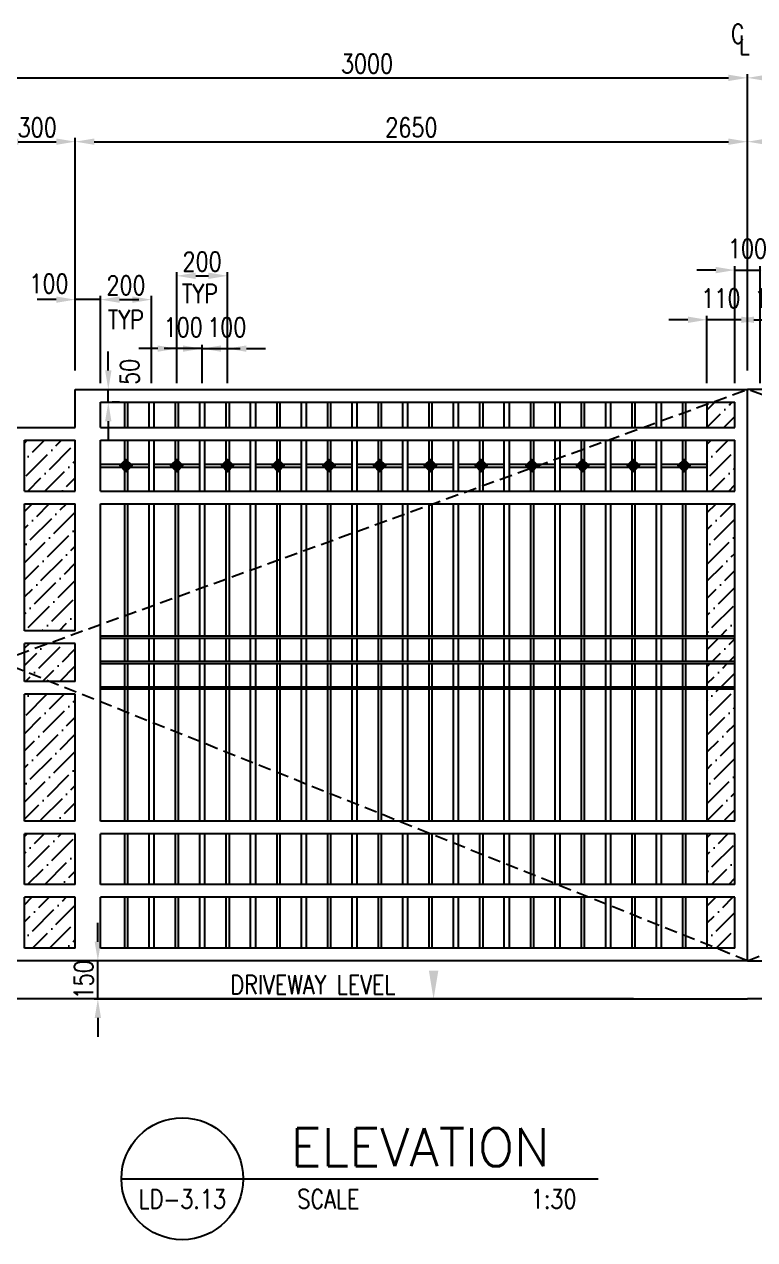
# Model space of a CAD drawing. Extents: x 17901 to 57070, y -1049 to 3900.
# Drawn here: x 49184 to 52064, y -887 to 3900 of the extents above; entities that cross this region are included whole.
import ezdxf
from ezdxf.enums import TextEntityAlignment as Align

# ---------------------------------------------------------------- set-up
doc = ezdxf.new("R2010")
doc.units = 0
doc.header["$PDMODE"] = 3
doc.header["$PDSIZE"] = -1
doc.linetypes.add('HIDDEN', pattern=[0.375, 0.25, -0.125])
doc.layers.get('0').update_dxf_attribs({"linetype": 'CONTINUOUS'})
doc.layers.get('DEFPOINTS').update_dxf_attribs({"linetype": 'CONTINUOUS'})
for name, color, linetype in [('0-DIM', 8, 'CONTINUOUS'), ('0-TEXT', 7, 'CONTINUOUS'), ('YEL', 2, 'CONTINUOUS')]:
    doc.layers.add(name, color=color, linetype=linetype)
doc.styles.add('30', font='romans.shx', dxfattribs={"width": 0.8, "height": 75})
doc.styles.add('ROMAND', font='romans.shx')
doc.styles.add('ROMANS', font='romans.shx', dxfattribs={"width": 0.8})
doc.styles.get("Standard").update_dxf_attribs({"font": 'romans.shx', "width": 0.8})
doc.dimstyles.new('CALL', dxfattribs={"dimscale": 30, "dimtxt": 2.5, "dimasz": 2.5, "dimexe": 0.5, "dimexo": 2.5, "dimtad": 0, "dimdec": 0, "dimtxsty": 'STANDARD', "dimcen": 2.5, "dimclrd": 256, "dimclre": 256, "dimclrt": 7, "dimazin": 3, "dimtfac": 1, "dimtdec": 0, "dimtmove": 0, "dimatfit": 3, "dimtolj": 1, "dimtzin": 0})

# ---------------------------------------------------------------- blocks, each defined once
blk = doc.blocks.new('TITLECIRCLE')
blk.add_line((-8, 0), (8, 0))
blk.add_circle((0, 0), 8)
at = {"style": 'ROMAND'}
blk.add_attdef('TITLE', text='', height=5, dxfattribs=at).set_placement((14.23, 4.14), align=Align.MIDDLE_LEFT)
at = {"style": 'ROMANS', "width": 0.8}
for tag, p in [('SCALE', (19.2, -2.65)), ('0:00', (82.05, -2.65))]:
    blk.add_attdef(tag, text='', height=2.5, dxfattribs=at).set_placement(p, align=Align.MIDDLE_CENTER)
blk = doc.blocks.new('*D108')
at = {"linetype": 'BYBLOCK'}
for p, q in [((38236, 286.3), (38236, 361.3)), ((38248.8, 211.3), (38221, 211.3)), ((38236, 61.3), (38236, 211.3)), ((38236, 61.3), (38236, 211.3)), ((38278.3, 61.3), (38221, 61.3)), ((38236, -13.7), (38236, -88.7))]:
    blk.add_line(p, q, dxfattribs=at)
for points in [[(38223.5, 286.3), (38248.5, 286.3), (38236, 211.3)], [(38223.5, -13.7), (38248.5, -13.7), (38236, 61.3)]]:
    blk.add_solid(points, dxfattribs=at)
at = {"layer": 'DEFPOINTS', "color": 0, "linetype": 'BYBLOCK'}
for p in [(38236, 211.3), (38323.8, 211.3), (38353.3, 61.3)]:
    blk.add_point(p, dxfattribs=at)
at = {"color": 7, "linetype": 'BYBLOCK', "insert": (38180, 136.3), "char_height": 75, "attachment_point": 5, "rotation": 90}
blk.add_mtext('\\A1;150', dxfattribs=at)
blk = doc.blocks.new('*D106')
at = {"linetype": 'BYBLOCK'}
for p, q in [((38546.9, 2561.3), (38546.9, 2924.1)), ((38746.9, 2561.3), (38746.9, 2924.1)), ((38621.9, 2909.1), (38671.9, 2909.1))]:
    blk.add_line(p, q, dxfattribs=at)
for points in [[(38621.9, 2921.6), (38621.9, 2896.6), (38546.9, 2909.1)], [(38671.9, 2921.6), (38671.9, 2896.6), (38746.9, 2909.1)]]:
    blk.add_solid(points, dxfattribs=at)
at = {"layer": 'DEFPOINTS', "color": 0, "linetype": 'BYBLOCK'}
for p in [(38746.9, 2909.1), (38546.9, 2486.3), (38746.9, 2486.3)]:
    blk.add_point(p, dxfattribs=at)
at = {"color": 7, "linetype": 'BYBLOCK', "insert": (38646.9, 2965.3), "char_height": 75, "attachment_point": 5}
blk.add_mtext('\\A1;200', dxfattribs=at)
blk = doc.blocks.new('*D102')
at = {"linetype": 'BYBLOCK'}
for p, q in [((49385.2, 2536.3), (49385.2, 3452.5)), ((52035.2, 2536.3), (52035.2, 3452.5)), ((49460.2, 3437.5), (51960.2, 3437.5))]:
    blk.add_line(p, q, dxfattribs=at)
for points in [[(49460.2, 3450), (49460.2, 3425), (49385.2, 3437.5)], [(51960.2, 3450), (51960.2, 3425), (52035.2, 3437.5)]]:
    blk.add_solid(points, dxfattribs=at)
at = {"layer": 'DEFPOINTS', "color": 0, "linetype": 'BYBLOCK'}
for p in [(52035.2, 3437.5), (49385.2, 2461.3), (52035.2, 2461.3)]:
    blk.add_point(p, dxfattribs=at)
at = {"color": 7, "linetype": 'BYBLOCK', "insert": (50710.2, 3493.7), "char_height": 75, "attachment_point": 5}
blk.add_mtext('\\A1;2650', dxfattribs=at)
blk = doc.blocks.new('*D101')
at = {"linetype": 'BYBLOCK'}
for p, q in [((37846.9, 2386.3), (37846.9, 3452.5)), ((38146.9, 2536.3), (38146.9, 3452.5)), ((37921.9, 3437.5), (38071.9, 3437.5))]:
    blk.add_line(p, q, dxfattribs=at)
for points in [[(37921.9, 3450), (37921.9, 3425), (37846.9, 3437.5)], [(38071.9, 3450), (38071.9, 3425), (38146.9, 3437.5)]]:
    blk.add_solid(points, dxfattribs=at)
at = {"layer": 'DEFPOINTS', "color": 0, "linetype": 'BYBLOCK'}
for p in [(38146.9, 3437.5), (38146.9, 2461.3), (37846.9, 2311.3)]:
    blk.add_point(p, dxfattribs=at)
at = {"color": 7, "linetype": 'BYBLOCK', "insert": (37996.9, 3493.7), "char_height": 75, "attachment_point": 5}
blk.add_mtext('\\A1;300', dxfattribs=at)
blk = doc.blocks.new('*D99')
at = {"linetype": 'BYBLOCK'}
for p, q in [((37796.9, 2686.3), (37796.9, 3452.5)), ((37846.9, 2386.3), (37846.9, 3452.5)), ((37721.9, 3437.5), (37646.9, 3437.5)), ((37796.9, 3437.5), (37846.9, 3437.5)), ((37796.9, 3437.5), (37846.9, 3437.5)), ((37921.9, 3437.5), (37996.9, 3437.5))]:
    blk.add_line(p, q, dxfattribs=at)
for points in [[(37721.9, 3450), (37721.9, 3425), (37796.9, 3437.5)], [(37921.9, 3450), (37921.9, 3425), (37846.9, 3437.5)]]:
    blk.add_solid(points, dxfattribs=at)
at = {"layer": 'DEFPOINTS', "color": 0, "linetype": 'BYBLOCK'}
for p in [(37846.9, 3437.5), (37796.9, 2611.3), (37846.9, 2311.3)]:
    blk.add_point(p, dxfattribs=at)
at = {"color": 7, "linetype": 'BYBLOCK', "insert": (37821.9, 3521.8), "char_height": 75, "attachment_point": 5}
blk.add_mtext('\\A1;50', dxfattribs=at)
blk = doc.blocks.new('*D98')
at = {"linetype": 'BYBLOCK'}
for p, q in [((49035.2, 2686.3), (49035.2, 3703.8)), ((49110.2, 3688.8), (51960.2, 3688.8)), ((52035.2, 2536.3), (52035.2, 3703.8))]:
    blk.add_line(p, q, dxfattribs=at)
for points in [[(49110.2, 3701.3), (49110.2, 3676.3), (49035.2, 3688.8)], [(51960.2, 3701.3), (51960.2, 3676.3), (52035.2, 3688.8)]]:
    blk.add_solid(points, dxfattribs=at)
at = {"layer": 'DEFPOINTS', "color": 0, "linetype": 'BYBLOCK'}
for p in [(52035.2, 3688.8), (49035.2, 2611.3), (52035.2, 2461.3)]:
    blk.add_point(p, dxfattribs=at)
at = {"color": 7, "linetype": 'BYBLOCK', "insert": (50535.2, 3745.1), "char_height": 75, "attachment_point": 5}
blk.add_mtext('\\A1;3000', dxfattribs=at)
blk = doc.blocks.new('*D122')
at = {"linetype": 'BYBLOCK'}
for p, q in [((38146.9, 2536.3), (38146.9, 2830.3)), ((38246.9, 2561.3), (38246.9, 2830.3)), ((38071.9, 2815.3), (37996.9, 2815.3)), ((38246.9, 2815.3), (38146.9, 2815.3)), ((38246.9, 2815.3), (38146.9, 2815.3)), ((38321.9, 2815.3), (38396.9, 2815.3))]:
    blk.add_line(p, q, dxfattribs=at)
for points in [[(38071.9, 2827.8), (38071.9, 2802.8), (38146.9, 2815.3)], [(38321.9, 2827.8), (38321.9, 2802.8), (38246.9, 2815.3)]]:
    blk.add_solid(points, dxfattribs=at)
at = {"layer": 'DEFPOINTS', "color": 0, "linetype": 'BYBLOCK'}
for p in [(38146.9, 2815.3), (38146.9, 2461.3), (38246.9, 2486.3)]:
    blk.add_point(p, dxfattribs=at)
at = {"color": 7, "linetype": 'BYBLOCK', "insert": (38043.2, 2878.5), "char_height": 75, "attachment_point": 5}
blk.add_mtext('\\A1;100', dxfattribs=at)
blk = doc.blocks.new('*D105')
at = {"linetype": 'BYBLOCK'}
for p, q in [((38646.9, 2486.3), (38646.9, 2637.4)), ((38746.9, 2486.3), (38746.9, 2637.4)), ((38571.9, 2622.4), (38496.9, 2622.4)), ((38646.9, 2622.4), (38746.9, 2622.4)), ((38646.9, 2622.4), (38746.9, 2622.4)), ((38821.9, 2622.4), (38896.9, 2622.4))]:
    blk.add_line(p, q, dxfattribs=at)
for points in [[(38571.9, 2634.9), (38571.9, 2609.9), (38646.9, 2622.4)], [(38821.9, 2634.9), (38821.9, 2609.9), (38746.9, 2622.4)]]:
    blk.add_solid(points, dxfattribs=at)
at = {"layer": 'DEFPOINTS', "color": 0, "linetype": 'BYBLOCK'}
for p in [(38746.9, 2622.4), (38646.9, 2411.3), (38746.9, 2411.3)]:
    blk.add_point(p, dxfattribs=at)
at = {"color": 7, "linetype": 'BYBLOCK', "insert": (38744.1, 2706.8), "char_height": 75, "attachment_point": 5}
blk.add_mtext('\\A1;100', dxfattribs=at)
blk = doc.blocks.new('*D104')
at = {"linetype": 'BYBLOCK'}
for p, q in [((38546.9, 2486.3), (38546.9, 2637.4)), ((38646.9, 2486.3), (38646.9, 2637.4)), ((38471.9, 2622.4), (38396.9, 2622.4)), ((38646.9, 2622.4), (38546.9, 2622.4)), ((38646.9, 2622.4), (38546.9, 2622.4)), ((38721.9, 2622.4), (38796.9, 2622.4))]:
    blk.add_line(p, q, dxfattribs=at)
for points in [[(38471.9, 2634.9), (38471.9, 2609.9), (38546.9, 2622.4)], [(38721.9, 2634.9), (38721.9, 2609.9), (38646.9, 2622.4)]]:
    blk.add_solid(points, dxfattribs=at)
at = {"layer": 'DEFPOINTS', "color": 0, "linetype": 'BYBLOCK'}
for p in [(38546.9, 2622.4), (38546.9, 2411.3), (38646.9, 2411.3)]:
    blk.add_point(p, dxfattribs=at)
at = {"color": 7, "linetype": 'BYBLOCK', "insert": (38572.4, 2706.8), "char_height": 75, "attachment_point": 5}
blk.add_mtext('\\A1;100', dxfattribs=at)
blk = doc.blocks.new('*D103')
at = {"linetype": 'BYBLOCK'}
for p, q in [((38246.9, 2486.3), (38246.9, 2830.3)), ((38446.9, 2486.3), (38446.9, 2830.3)), ((38321.9, 2815.3), (38371.9, 2815.3))]:
    blk.add_line(p, q, dxfattribs=at)
for points in [[(38321.9, 2827.8), (38321.9, 2802.8), (38246.9, 2815.3)], [(38371.9, 2827.8), (38371.9, 2802.8), (38446.9, 2815.3)]]:
    blk.add_solid(points, dxfattribs=at)
at = {"layer": 'DEFPOINTS', "color": 0, "linetype": 'BYBLOCK'}
for p in [(38446.9, 2815.3), (38246.9, 2411.3), (38446.9, 2411.3)]:
    blk.add_point(p, dxfattribs=at)
at = {"color": 7, "linetype": 'BYBLOCK', "insert": (38346.9, 2871.5), "char_height": 75, "attachment_point": 5}
blk.add_mtext('\\A1;200', dxfattribs=at)
blk = doc.blocks.new('*D100')
at = {"linetype": 'BYBLOCK'}
for p, q in [((38277.1, 2536.3), (38277.1, 2611.3)), ((38221.9, 2461.3), (38292.1, 2461.3)), ((38277.1, 2411.3), (38277.1, 2461.3)), ((38277.1, 2411.3), (38277.1, 2461.3)), ((38321.9, 2411.3), (38292.1, 2411.3)), ((38277.1, 2336.3), (38277.1, 2261.3))]:
    blk.add_line(p, q, dxfattribs=at)
for points in [[(38264.6, 2536.3), (38289.6, 2536.3), (38277.1, 2461.3)], [(38264.6, 2336.3), (38289.6, 2336.3), (38277.1, 2411.3)]]:
    blk.add_solid(points, dxfattribs=at)
at = {"layer": 'DEFPOINTS', "color": 0, "linetype": 'BYBLOCK'}
for p in [(38146.9, 2461.3), (38277.1, 2461.3), (38246.9, 2411.3)]:
    blk.add_point(p, dxfattribs=at)
at = {"color": 7, "linetype": 'BYBLOCK', "insert": (38361.4, 2530.8), "char_height": 75, "attachment_point": 5, "rotation": 90}
blk.add_mtext('\\A1;50', dxfattribs=at)
blk = doc.blocks.new('*D126')
at = {"linetype": 'BYBLOCK'}
for p, q in [((52035.2, 2536.3), (52035.2, 3703.8)), ((54960.2, 3688.8), (52110.2, 3688.8)), ((55035.2, 2686.3), (55035.2, 3703.8))]:
    blk.add_line(p, q, dxfattribs=at)
for points in [[(52110.2, 3701.3), (52110.2, 3676.3), (52035.2, 3688.8)], [(54960.2, 3701.3), (54960.2, 3676.3), (55035.2, 3688.8)]]:
    blk.add_solid(points, dxfattribs=at)
at = {"layer": 'DEFPOINTS', "color": 0, "linetype": 'BYBLOCK'}
for p in [(52035.2, 3688.8), (55035.2, 2611.3), (52035.2, 2461.3)]:
    blk.add_point(p, dxfattribs=at)
at = {"color": 7, "linetype": 'BYBLOCK', "insert": (53535.2, 3745.1), "char_height": 75, "attachment_point": 5}
blk.add_mtext('\\A1;3000', dxfattribs=at)
blk = doc.blocks.new('*D123')
at = {"linetype": 'BYBLOCK'}
for p, q in [((52035.2, 2536.3), (52035.2, 3452.5)), ((54685.2, 2536.3), (54685.2, 3452.5)), ((54610.2, 3437.5), (52110.2, 3437.5))]:
    blk.add_line(p, q, dxfattribs=at)
for points in [[(52110.2, 3450), (52110.2, 3425), (52035.2, 3437.5)], [(54610.2, 3450), (54610.2, 3425), (54685.2, 3437.5)]]:
    blk.add_solid(points, dxfattribs=at)
at = {"layer": 'DEFPOINTS', "color": 0, "linetype": 'BYBLOCK'}
for p in [(52035.2, 3437.5), (52035.2, 2461.3), (54685.2, 2461.3)]:
    blk.add_point(p, dxfattribs=at)
at = {"color": 7, "linetype": 'BYBLOCK', "insert": (53360.2, 3493.7), "char_height": 75, "attachment_point": 5}
blk.add_mtext('\\A1;2650', dxfattribs=at)
blk = doc.blocks.new('*D128')
at = {"linetype": 'BYBLOCK'}
for p, q in [((51800.2, 2736), (51725.2, 2736)), ((51875.2, 2486.3), (51875.2, 2751)), ((51985.2, 2736), (51875.2, 2736)), ((51985.2, 2736), (51875.2, 2736)), ((51985.2, 2486.3), (51985.2, 2751)), ((52060.2, 2736), (52135.2, 2736))]:
    blk.add_line(p, q, dxfattribs=at)
for points in [[(51800.2, 2748.5), (51800.2, 2723.5), (51875.2, 2736)], [(52060.2, 2748.5), (52060.2, 2723.5), (51985.2, 2736)]]:
    blk.add_solid(points, dxfattribs=at)
at = {"layer": 'DEFPOINTS', "color": 0, "linetype": 'BYBLOCK'}
for p in [(51875.2, 2736), (51875.2, 2411.3), (51985.2, 2411.3)]:
    blk.add_point(p, dxfattribs=at)
at = {"color": 7, "linetype": 'BYBLOCK', "insert": (51930.2, 2820.3), "char_height": 75, "attachment_point": 5}
blk.add_mtext('\\A1;110', dxfattribs=at)
blk = doc.blocks.new('*D129')
at = {"linetype": 'BYBLOCK'}
for p, q in [((52010.2, 2736), (51935.2, 2736)), ((52085.2, 2486.3), (52085.2, 2751)), ((52085.2, 2736), (52195.2, 2736)), ((52085.2, 2736), (52195.2, 2736)), ((52195.2, 2486.3), (52195.2, 2751)), ((52270.2, 2736), (52345.2, 2736))]:
    blk.add_line(p, q, dxfattribs=at)
for points in [[(52010.2, 2748.5), (52010.2, 2723.5), (52085.2, 2736)], [(52270.2, 2748.5), (52270.2, 2723.5), (52195.2, 2736)]]:
    blk.add_solid(points, dxfattribs=at)
at = {"layer": 'DEFPOINTS', "color": 0, "linetype": 'BYBLOCK'}
for p in [(52195.2, 2736), (52085.2, 2411.3), (52195.2, 2411.3)]:
    blk.add_point(p, dxfattribs=at)
at = {"color": 7, "linetype": 'BYBLOCK', "insert": (52140.2, 2820.3), "char_height": 75, "attachment_point": 5}
blk.add_mtext('\\A1;110', dxfattribs=at)
blk = doc.blocks.new('*D130')
at = {"linetype": 'BYBLOCK'}
for p, q in [((51910.2, 2931.8), (51835.2, 2931.8)), ((51985.2, 2486.3), (51985.2, 2946.8)), ((51985.2, 2931.8), (52085.2, 2931.8)), ((51985.2, 2931.8), (52085.2, 2931.8)), ((52085.2, 2486.3), (52085.2, 2946.8)), ((52160.2, 2931.8), (52235.2, 2931.8))]:
    blk.add_line(p, q, dxfattribs=at)
for points in [[(51910.2, 2944.3), (51910.2, 2919.3), (51985.2, 2931.8)], [(52160.2, 2944.3), (52160.2, 2919.3), (52085.2, 2931.8)]]:
    blk.add_solid(points, dxfattribs=at)
at = {"layer": 'DEFPOINTS', "color": 0, "linetype": 'BYBLOCK'}
for p in [(52085.2, 2931.8), (51985.2, 2411.3), (52085.2, 2411.3)]:
    blk.add_point(p, dxfattribs=at)
at = {"color": 7, "linetype": 'BYBLOCK', "insert": (52035.2, 3016.2), "char_height": 75, "attachment_point": 5}
blk.add_mtext('\\A1;100', dxfattribs=at)

msp = doc.modelspace()

# ---------------------------------------------------------------- hatches: boundary and pattern name
at = {"layer": '0-TEXT', "linetype": 'CONTINUOUS'}
h = msp.add_hatch(dxfattribs=at)
h.set_pattern_fill('ANSI36', color=1, scale=15, style=0)
h.set_pattern_definition([(45, (-210, 0), (25.25697, 92.60889), [119.0625, -23.8125, 0, -23.8125])])
h.paths.add_polyline_path([(51985.2, 461.3), (51875.2, 461.3), (51875.2, 261.3), (51950.2, 261.3), (51985.2, 275.3)])
h.paths.add_polyline_path([(51985.2, 711.3), (51875.2, 711.3), (51875.2, 511.3), (51985.2, 511.3)])
h.paths.add_polyline_path([(51985.2, 1281.8), (51875.2, 1281.8), (51875.2, 761.3), (51985.2, 761.3)])
h.paths.add_polyline_path([(51985.2, 1381.8), (51875.2, 1381.8), (51875.2, 1290.8), (51985.2, 1290.8)])
h.paths.add_polyline_path([(51985.2, 1481.8), (51875.2, 1481.8), (51875.2, 1390.8), (51985.2, 1390.8)])
h.paths.add_polyline_path([(51985.2, 2011.3), (51875.2, 2011.3), (51875.2, 1490.8), (51985.2, 1490.8)])
h.paths.add_polyline_path([(51985.2, 2261.3), (51875.2, 2261.3), (51875.2, 2061.3), (51985.2, 2061.3)])
h.paths.add_polyline_path([(51985.2, 2403.2), (51962.9, 2411.3), (51875.2, 2411.3), (51875.2, 2311.3), (51985.2, 2311.3)])
h = msp.add_hatch(dxfattribs=at)
h.set_pattern_fill('ANSI36', color=1, scale=15, style=0)
h.set_pattern_definition([(45, (11238.25, 0), (25.25697, 92.60889), [119.0625, -23.8125, 0, -23.8125])])
h.paths.add_polyline_path([(49185.2, 461.3), (49185.2, 261.3), (49385.2, 261.3), (49385.2, 461.3)])
h.paths.add_polyline_path([(49385.2, 511.3), (49385.2, 711.3), (49185.2, 711.3), (49185.2, 511.3)])
h.paths.add_polyline_path([(49385.2, 1261.3), (49185.2, 1261.3), (49185.2, 761.3), (49385.2, 761.3)])
h.paths.add_polyline_path([(49185.2, 1461.3), (49185.2, 1311.3), (49385.2, 1311.3), (49385.2, 1461.3)])
h.paths.add_polyline_path([(49185.2, 1511.3), (49385.2, 1511.3), (49385.2, 2011.3), (49185.2, 2011.3)])
h.paths.add_polyline_path([(49385.2, 2261.3), (49185.2, 2261.3), (49185.2, 2061.3), (49385.2, 2061.3)])
for points in [[(49585.1, 2137.5), (49609.2, 2161.5), (49585.1, 2185.6), (49561.1, 2161.5)], [(49785.1, 2137.5), (49809.2, 2161.5), (49785.1, 2185.6), (49761.1, 2161.5)], [(49985.1, 2137.5), (50009.2, 2161.5), (49985.1, 2185.6), (49961.1, 2161.5)], [(50185.1, 2137.5), (50209.2, 2161.5), (50185.1, 2185.6), (50161.1, 2161.5)], [(50385.1, 2137.5), (50409.2, 2161.5), (50385.1, 2185.6), (50361.1, 2161.5)], [(50585.1, 2137.5), (50609.2, 2161.5), (50585.1, 2185.6), (50561.1, 2161.5)], [(50785.1, 2137.5), (50809.2, 2161.5), (50785.1, 2185.6), (50761.1, 2161.5)], [(50985.1, 2137.5), (51009.2, 2161.5), (50985.1, 2185.6), (50961.1, 2161.5)], [(51185.1, 2137.5), (51209.2, 2161.5), (51185.1, 2185.6), (51161.1, 2161.5)], [(51385.1, 2137.5), (51409.2, 2161.5), (51385.1, 2185.6), (51361.1, 2161.5)], [(51585.1, 2137.5), (51609.2, 2161.5), (51585.1, 2185.6), (51561.1, 2161.5)], [(51785.1, 2137.5), (51809.2, 2161.5), (51785.1, 2185.6), (51761.1, 2161.5)]]:
    msp.add_hatch(color=256, dxfattribs=at).paths.add_polyline_path(points)

# ---------------------------------------------------------------- linework, layer by layer
for p, q in [((49385.2, 761.3), (49185.2, 761.3)), ((51985.2, 761.3), (49485.2, 761.3)), ((49385.2, 711.3), (49185.2, 711.3)), ((51985.2, 711.3), (49485.2, 711.3)), ((49385.2, 511.3), (49185.2, 511.3)), ((51985.2, 511.3), (49485.2, 511.3)), ((49385.2, 461.3), (49185.2, 461.3)), ((51985.2, 461.3), (49485.2, 461.3)), ((49385.2, 261.3), (49185.2, 261.3)), ((51985.2, 261.3), (49485.2, 261.3)), ((52035.2, 211.3), (49085.2, 211.3)), ((52035.2, 211.3), (54985.2, 211.3))]:
    msp.add_line(p, q)
at = {"color": 5}
for p, q in [((51585.2, 61.3), (49035.2, 61.3)), ((49460.1, 61.3), (52035.2, 61.3)), ((54610.3, 61.3), (52035.2, 61.3))]:
    msp.add_line(p, q, dxfattribs=at)
at = {"layer": '0-DIM'}
for p, q in [((49675.2, 2411.3), (49695.2, 2411.3)), ((49779.2, 2411.3), (49791.2, 2411.3)), ((49875.2, 2411.3), (49895.2, 2411.3))]:
    msp.add_line(p, q, dxfattribs=at)
at = {"layer": '0-TEXT'}
for p, q in [((49385.2, 2461.3), (52035.2, 2461.3)), ((49385.2, 2311.3), (49385.2, 2461.3)), ((52035.2, 211.3), (52035.2, 2461.3)), ((52035.2, 211.3), (52035.2, 2461.3)), ((54685.2, 2461.3), (52035.2, 2461.3)), ((49485.2, 2411.3), (51985.2, 2411.3)), ((49485.2, 2311.3), (49485.2, 2411.3)), ((51985.2, 2311.3), (51985.2, 2411.3)), ((49085.2, 2311.3), (49385.2, 2311.3)), ((49485.2, 2311.3), (51985.2, 2311.3)), ((49185.2, 2061.3), (49185.2, 2261.3)), ((49185.2, 2261.3), (49385.2, 2261.3)), ((49385.2, 2061.3), (49385.2, 2261.3)), ((49485.2, 2061.3), (49485.2, 2261.3)), ((49485.2, 2261.3), (51985.2, 2261.3)), ((51985.2, 2061.3), (51985.2, 2261.3)), ((49185.2, 2061.3), (49385.2, 2061.3)), ((49485.2, 2061.3), (51985.2, 2061.3)), ((49185.2, 1511.3), (49185.2, 2011.3)), ((49185.2, 2011.3), (49385.2, 2011.3)), ((49385.2, 1511.3), (49385.2, 2011.3)), ((49485.2, 761.3), (49485.2, 2011.3)), ((49485.2, 2011.3), (51985.2, 2011.3)), ((51985.2, 761.3), (51985.2, 2011.3)), ((49385.2, 1511.3), (49185.2, 1511.3)), ((49185.2, 1311.3), (49185.2, 1461.3)), ((49385.2, 1461.3), (49185.2, 1461.3)), ((49385.2, 1311.3), (49385.2, 1461.3)), ((49385.2, 1311.3), (49185.2, 1311.3)), ((49185.2, 761.3), (49185.2, 1261.3)), ((49385.2, 1261.3), (49185.2, 1261.3)), ((49385.2, 761.3), (49385.2, 1261.3)), ((49185.2, 511.3), (49185.2, 711.3)), ((49385.2, 511.3), (49385.2, 711.3)), ((49485.2, 511.3), (49485.2, 711.3)), ((51985.2, 511.3), (51985.2, 711.3)), ((49185.2, 261.3), (49185.2, 461.3)), ((49385.2, 261.3), (49385.2, 461.3)), ((49485.2, 261.3), (49485.2, 461.3)), ((51985.2, 261.3), (51985.2, 461.3)), ((50046.9, -647.4), (51445.9, -647.4))]:
    msp.add_line(p, q, dxfattribs=at)
at = {"layer": '0-TEXT', "color": 2, "linetype": 'HIDDEN', "ltscale": 200}
for points in [[(52035.2, 211.3), (49085.2, 1390.8), (52035.2, 2461.3)], [(52035.2, 211.3), (54985.2, 1390.8), (52035.2, 2461.3)]]:
    msp.add_lwpolyline(points, dxfattribs=at)
at = {"layer": '0-TEXT'}
for points in [[(49585.1, 2137.5), (49609.2, 2161.5), (49585.1, 2185.6), (49561.1, 2161.5)], [(49785.1, 2137.5), (49809.2, 2161.5), (49785.1, 2185.6), (49761.1, 2161.5)], [(49985.1, 2137.5), (50009.2, 2161.5), (49985.1, 2185.6), (49961.1, 2161.5)], [(50185.1, 2137.5), (50209.2, 2161.5), (50185.1, 2185.6), (50161.1, 2161.5)], [(50385.1, 2137.5), (50409.2, 2161.5), (50385.1, 2185.6), (50361.1, 2161.5)], [(50585.1, 2137.5), (50609.2, 2161.5), (50585.1, 2185.6), (50561.1, 2161.5)], [(50785.1, 2137.5), (50809.2, 2161.5), (50785.1, 2185.6), (50761.1, 2161.5)], [(50985.1, 2137.5), (51009.2, 2161.5), (50985.1, 2185.6), (50961.1, 2161.5)], [(51185.1, 2137.5), (51209.2, 2161.5), (51185.1, 2185.6), (51161.1, 2161.5)], [(51385.1, 2137.5), (51409.2, 2161.5), (51385.1, 2185.6), (51361.1, 2161.5)], [(51585.1, 2137.5), (51609.2, 2161.5), (51585.1, 2185.6), (51561.1, 2161.5)], [(51785.1, 2137.5), (51809.2, 2161.5), (51785.1, 2185.6), (51761.1, 2161.5)]]:
    msp.add_lwpolyline(points, close=True, dxfattribs=at)
msp.add_solid([(50816.5, 172.7), (50779, 172.7), (50797.7, 60.2)], dxfattribs=at)
at = {"layer": 'YEL'}
for p, q in [((49579.2, 2411.3), (49579.2, 2311.3)), ((49591.2, 2411.3), (49591.2, 2311.3)), ((49675.2, 2411.3), (49675.2, 2311.3)), ((49695.2, 2411.3), (49695.2, 2311.3)), ((49779.2, 2411.3), (49779.2, 2311.3)), ((49791.2, 2411.3), (49791.2, 2311.3)), ((49875.2, 2411.3), (49875.2, 2311.3)), ((49895.2, 2411.3), (49895.2, 2311.3)), ((49979.2, 2411.3), (49979.2, 2311.3)), ((49991.2, 2411.3), (49991.2, 2311.3)), ((50075.2, 2411.3), (50075.2, 2311.3)), ((50095.2, 2411.3), (50095.2, 2311.3)), ((50179.2, 2411.3), (50179.2, 2311.3)), ((50191.2, 2411.3), (50191.2, 2311.3)), ((50275.2, 2411.3), (50275.2, 2311.3)), ((50295.2, 2411.3), (50295.2, 2311.3)), ((50379.2, 2411.3), (50379.2, 2311.3)), ((50391.2, 2411.3), (50391.2, 2311.3)), ((50475.2, 2411.3), (50475.2, 2311.3)), ((50495.2, 2411.3), (50495.2, 2311.3)), ((50579.2, 2411.3), (50579.2, 2311.3)), ((50591.2, 2411.3), (50591.2, 2311.3)), ((50675.2, 2411.3), (50675.2, 2311.3)), ((50695.2, 2411.3), (50695.2, 2311.3)), ((50779.2, 2411.3), (50779.2, 2311.3)), ((50791.2, 2411.3), (50791.2, 2311.3)), ((50875.2, 2411.3), (50875.2, 2311.3)), ((50895.2, 2411.3), (50895.2, 2311.3)), ((50979.2, 2411.3), (50979.2, 2311.3)), ((50991.2, 2411.3), (50991.2, 2311.3)), ((51075.2, 2411.3), (51075.2, 2311.3)), ((51095.2, 2411.3), (51095.2, 2311.3)), ((51179.2, 2411.3), (51179.2, 2311.3)), ((51191.2, 2411.3), (51191.2, 2311.3)), ((51275.2, 2411.3), (51275.2, 2311.3)), ((51295.2, 2411.3), (51295.2, 2311.3)), ((51379.2, 2411.3), (51379.2, 2311.3)), ((51391.2, 2411.3), (51391.2, 2311.3)), ((51475.2, 2411.3), (51475.2, 2311.3)), ((51495.2, 2411.3), (51495.2, 2311.3)), ((51579.2, 2411.3), (51579.2, 2311.3)), ((51591.2, 2411.3), (51591.2, 2311.3)), ((51675.2, 2411.3), (51675.2, 2311.3)), ((51695.2, 2411.3), (51695.2, 2311.3)), ((51779.2, 2411.3), (51779.2, 2311.3)), ((51791.2, 2411.3), (51791.2, 2311.3)), ((51875.2, 2411.3), (51875.2, 2311.3)), ((49579.2, 2261.3), (49579.2, 2167.3)), ((49591.2, 2261.3), (49591.2, 2167.3)), ((49675.2, 2261.3), (49675.2, 2061.3)), ((49695.2, 2261.3), (49695.2, 2061.3)), ((49779.2, 2261.3), (49779.2, 2167.3)), ((49791.2, 2261.3), (49791.2, 2167.3)), ((49875.2, 2261.3), (49875.2, 2061.3)), ((49895.2, 2261.3), (49895.2, 2061.3)), ((49979.2, 2261.3), (49979.2, 2167.3)), ((49991.2, 2261.3), (49991.2, 2167.3)), ((50075.2, 2261.3), (50075.2, 2061.3)), ((50095.2, 2261.3), (50095.2, 2061.3)), ((50179.2, 2261.3), (50179.2, 2167.3)), ((50191.2, 2261.3), (50191.2, 2167.3)), ((50275.2, 2261.3), (50275.2, 2061.3)), ((50295.2, 2261.3), (50295.2, 2061.3)), ((50379.2, 2261.3), (50379.2, 2167.3)), ((50391.2, 2261.3), (50391.2, 2167.3)), ((50475.2, 2261.3), (50475.2, 2061.3)), ((50495.2, 2261.3), (50495.2, 2061.3)), ((50579.2, 2261.3), (50579.2, 2061.3)), ((50591.2, 2261.3), (50591.2, 2061.3)), ((50675.2, 2261.3), (50675.2, 2061.3)), ((50695.2, 2261.3), (50695.2, 2061.3)), ((50779.2, 2261.3), (50779.2, 2167.3)), ((50791.2, 2261.3), (50791.2, 2167.3)), ((50875.2, 2261.3), (50875.2, 2061.3)), ((50895.2, 2261.3), (50895.2, 2061.3)), ((50979.2, 2261.3), (50979.2, 2167.3)), ((50991.2, 2261.3), (50991.2, 2167.3)), ((51075.2, 2261.3), (51075.2, 2061.3)), ((51095.2, 2261.3), (51095.2, 2061.3)), ((51179.2, 2261.3), (51179.2, 2061.3)), ((51191.2, 2261.3), (51191.2, 2061.3)), ((51275.2, 2261.3), (51275.2, 2061.3)), ((51295.2, 2261.3), (51295.2, 2061.3)), ((51379.2, 2261.3), (51379.2, 2061.3)), ((51391.2, 2261.3), (51391.2, 2061.3)), ((51475.2, 2261.3), (51475.2, 2061.3)), ((51495.2, 2261.3), (51495.2, 2061.3)), ((51579.2, 2261.3), (51579.2, 2061.3)), ((51591.2, 2261.3), (51591.2, 2061.3)), ((51675.2, 2261.3), (51675.2, 2061.3)), ((51695.2, 2261.3), (51695.2, 2061.3)), ((51779.2, 2261.3), (51779.2, 2061.3)), ((51791.2, 2261.3), (51791.2, 2061.3)), ((51875.2, 2261.3), (51875.2, 2061.3)), ((49485.2, 2167.3), (49579.2, 2167.3)), ((49485.2, 2155.3), (49579.2, 2155.3)), ((49579.2, 2155.3), (49579.2, 2061.3)), ((49591.2, 2167.3), (49675.2, 2167.3)), ((49591.2, 2155.3), (49591.2, 2061.3)), ((49591.2, 2155.3), (49675.2, 2155.3)), ((49695.2, 2167.3), (49779.2, 2167.3)), ((49695.2, 2155.3), (49779.2, 2155.3)), ((49779.2, 2155.3), (49779.2, 2061.3)), ((49791.2, 2167.3), (49875.2, 2167.3)), ((49791.2, 2155.3), (49791.2, 2061.3)), ((49791.2, 2155.3), (49875.2, 2155.3)), ((49895.2, 2167.3), (49979.2, 2167.3)), ((49895.2, 2155.3), (49979.2, 2155.3)), ((49979.2, 2155.3), (49979.2, 2061.3)), ((49991.2, 2167.3), (50075.2, 2167.3)), ((49991.2, 2155.3), (49991.2, 2061.3)), ((49991.2, 2155.3), (50075.2, 2155.3)), ((50095.2, 2167.3), (50179.2, 2167.3)), ((50095.2, 2155.3), (50179.2, 2155.3)), ((50179.2, 2155.3), (50179.2, 2061.3)), ((50191.2, 2167.3), (50275.2, 2167.3)), ((50191.2, 2155.3), (50191.2, 2061.3)), ((50191.2, 2155.3), (50275.2, 2155.3)), ((50295.2, 2167.3), (50379.2, 2167.3)), ((50295.2, 2155.3), (50379.2, 2155.3)), ((50379.2, 2155.3), (50379.2, 2061.3)), ((50391.2, 2167.3), (50475.2, 2167.3)), ((50391.2, 2155.3), (50475.2, 2155.3)), ((50391.2, 2155.3), (50391.2, 2061.3)), ((50495.2, 2167.3), (50675.2, 2167.3)), ((50495.2, 2155.3), (50675.2, 2155.3)), ((50695.2, 2167.3), (50779.2, 2167.3)), ((50695.2, 2155.3), (50779.2, 2155.3)), ((50779.2, 2155.3), (50779.2, 2061.3)), ((50791.2, 2167.3), (50875.2, 2167.3)), ((50791.2, 2155.3), (50791.2, 2061.3)), ((50791.2, 2155.3), (50875.2, 2155.3)), ((50895.2, 2167.3), (50979.2, 2167.3)), ((50895.2, 2155.3), (50979.2, 2155.3)), ((50979.2, 2155.3), (50979.2, 2061.3)), ((50991.2, 2167.3), (51075.2, 2167.3)), ((50991.2, 2155.3), (50991.2, 2061.3)), ((50991.2, 2155.3), (51075.2, 2155.3)), ((51095.2, 2167.3), (51275.2, 2167.3)), ((51095.2, 2155.3), (51275.2, 2155.3)), ((51295.2, 2167.3), (51475.2, 2167.3)), ((51295.2, 2155.3), (51475.2, 2155.3)), ((51495.2, 2167.3), (51675.2, 2167.3)), ((51495.2, 2155.3), (51675.2, 2155.3)), ((51695.2, 2167.3), (51875.2, 2167.3)), ((51695.2, 2155.3), (51875.2, 2155.3)), ((49579.2, 2011.3), (49579.2, 1490.8)), ((49591.2, 2011.3), (49591.2, 1490.8)), ((49675.2, 2011.3), (49675.2, 1490.8)), ((49695.2, 2011.3), (49695.2, 1490.8)), ((49779.2, 2011.3), (49779.2, 1490.8)), ((49791.2, 2011.3), (49791.2, 1490.8)), ((49875.2, 2011.3), (49875.2, 1490.8)), ((49895.2, 2011.3), (49895.2, 1490.8)), ((49979.2, 2011.3), (49979.2, 1490.8)), ((49991.2, 2011.3), (49991.2, 1490.8)), ((50075.2, 2011.3), (50075.2, 1490.8)), ((50095.2, 2011.3), (50095.2, 1490.8)), ((50179.2, 2011.3), (50179.2, 1490.8)), ((50191.2, 2011.3), (50191.2, 1490.8)), ((50275.2, 2011.3), (50275.2, 1490.8)), ((50295.2, 2011.3), (50295.2, 1490.8)), ((50379.2, 2011.3), (50379.2, 1490.8)), ((50391.2, 2011.3), (50391.2, 1490.8)), ((50475.2, 2011.3), (50475.2, 1490.8)), ((50495.2, 2011.3), (50495.2, 1490.8)), ((50579.2, 2011.3), (50579.2, 1490.8)), ((50591.2, 2011.3), (50591.2, 1490.8)), ((50675.2, 2011.3), (50675.2, 1490.8)), ((50695.2, 2011.3), (50695.2, 1490.8)), ((50779.2, 2011.3), (50779.2, 1490.8)), ((50791.2, 2011.3), (50791.2, 1490.8)), ((50875.2, 2011.3), (50875.2, 1490.8)), ((50895.2, 2011.3), (50895.2, 1490.8)), ((50979.2, 2011.3), (50979.2, 1490.8)), ((50991.2, 2011.3), (50991.2, 1490.8)), ((51075.2, 2011.3), (51075.2, 1490.8)), ((51095.2, 2011.3), (51095.2, 1490.8)), ((51179.2, 2011.3), (51179.2, 1490.8)), ((51191.2, 2011.3), (51191.2, 1490.8)), ((51275.2, 2011.3), (51275.2, 1490.8)), ((51295.2, 2011.3), (51295.2, 1490.8)), ((51379.2, 2011.3), (51379.2, 1490.8)), ((51391.2, 2011.3), (51391.2, 1490.8)), ((51475.2, 2011.3), (51475.2, 1490.8)), ((51495.2, 2011.3), (51495.2, 1490.8)), ((51579.2, 2011.3), (51579.2, 1490.8)), ((51591.2, 2011.3), (51591.2, 1490.8)), ((51675.2, 2011.3), (51675.2, 1490.8)), ((51695.2, 2011.3), (51695.2, 1490.8)), ((51779.2, 2011.3), (51779.2, 1490.8)), ((51791.2, 2011.3), (51791.2, 1490.8)), ((51875.2, 2011.3), (51875.2, 1490.8)), ((49485.2, 1490.8), (51985.2, 1490.8)), ((49485.2, 1481.8), (51985.2, 1481.8)), ((49579.2, 1481.8), (49579.2, 1390.8)), ((49591.2, 1481.8), (49591.2, 1390.8)), ((49675.2, 1481.8), (49675.2, 1390.8)), ((49695.2, 1481.8), (49695.2, 1390.8)), ((49779.2, 1481.8), (49779.2, 1390.8)), ((49791.2, 1481.8), (49791.2, 1390.8)), ((49875.2, 1481.8), (49875.2, 1390.8)), ((49895.2, 1481.8), (49895.2, 1390.8)), ((49979.2, 1481.8), (49979.2, 1390.8)), ((49991.2, 1481.8), (49991.2, 1390.8)), ((50075.2, 1481.8), (50075.2, 1390.8)), ((50095.2, 1481.8), (50095.2, 1390.8)), ((50179.2, 1481.8), (50179.2, 1390.8)), ((50191.2, 1481.8), (50191.2, 1390.8)), ((50275.2, 1481.8), (50275.2, 1390.8)), ((50295.2, 1481.8), (50295.2, 1390.8)), ((50379.2, 1481.8), (50379.2, 1390.8)), ((50391.2, 1481.8), (50391.2, 1390.8)), ((50475.2, 1481.8), (50475.2, 1390.8)), ((50495.2, 1481.8), (50495.2, 1390.8)), ((50579.2, 1481.8), (50579.2, 1390.8)), ((50591.2, 1481.8), (50591.2, 1390.8)), ((50675.2, 1481.8), (50675.2, 1390.8)), ((50695.2, 1481.8), (50695.2, 1390.8)), ((50779.2, 1481.8), (50779.2, 1390.8)), ((50791.2, 1481.8), (50791.2, 1390.8)), ((50875.2, 1481.8), (50875.2, 1390.8)), ((50895.2, 1481.8), (50895.2, 1390.8)), ((50979.2, 1481.8), (50979.2, 1390.8)), ((50991.2, 1481.8), (50991.2, 1390.8)), ((51075.2, 1481.8), (51075.2, 1390.8)), ((51095.2, 1481.8), (51095.2, 1390.8)), ((51179.2, 1481.8), (51179.2, 1390.8)), ((51191.2, 1481.8), (51191.2, 1390.8)), ((51275.2, 1481.8), (51275.2, 1390.8)), ((51295.2, 1481.8), (51295.2, 1390.8)), ((51379.2, 1481.8), (51379.2, 1390.8)), ((51391.2, 1481.8), (51391.2, 1390.8)), ((51475.2, 1481.8), (51475.2, 1390.8)), ((51495.2, 1481.8), (51495.2, 1390.8)), ((51579.2, 1481.8), (51579.2, 1390.8)), ((51591.2, 1481.8), (51591.2, 1390.8)), ((51675.2, 1481.8), (51675.2, 1390.8)), ((51695.2, 1481.8), (51695.2, 1390.8)), ((51779.2, 1481.8), (51779.2, 1390.8)), ((51791.2, 1481.8), (51791.2, 1390.8)), ((51875.2, 1481.8), (51875.2, 1390.8)), ((49485.2, 1390.8), (51985.2, 1390.8)), ((49485.2, 1381.8), (51985.2, 1381.8)), ((49579.2, 1381.8), (49579.2, 1290.8)), ((49591.2, 1381.8), (49591.2, 1290.8)), ((49675.2, 1381.8), (49675.2, 1290.8)), ((49695.2, 1381.8), (49695.2, 1290.8)), ((49779.2, 1381.8), (49779.2, 1290.8)), ((49791.2, 1381.8), (49791.2, 1290.8)), ((49875.2, 1381.8), (49875.2, 1290.8)), ((49895.2, 1381.8), (49895.2, 1290.8)), ((49979.2, 1381.8), (49979.2, 1290.8)), ((49991.2, 1381.8), (49991.2, 1290.8)), ((50075.2, 1381.8), (50075.2, 1290.8)), ((50095.2, 1381.8), (50095.2, 1290.8)), ((50179.2, 1381.8), (50179.2, 1290.8)), ((50191.2, 1381.8), (50191.2, 1290.8)), ((50275.2, 1381.8), (50275.2, 1290.8)), ((50295.2, 1381.8), (50295.2, 1290.8)), ((50379.2, 1381.8), (50379.2, 1290.8)), ((50391.2, 1381.8), (50391.2, 1290.8)), ((50475.2, 1381.8), (50475.2, 1290.8)), ((50495.2, 1381.8), (50495.2, 1290.8)), ((50579.2, 1381.8), (50579.2, 1290.8)), ((50591.2, 1381.8), (50591.2, 1290.8)), ((50675.2, 1381.8), (50675.2, 1290.8)), ((50695.2, 1381.8), (50695.2, 1290.8)), ((50779.2, 1381.8), (50779.2, 1290.8)), ((50791.2, 1381.8), (50791.2, 1290.8)), ((50875.2, 1381.8), (50875.2, 1290.8)), ((50895.2, 1381.8), (50895.2, 1290.8)), ((50979.2, 1381.8), (50979.2, 1290.8)), ((50991.2, 1381.8), (50991.2, 1290.8)), ((51075.2, 1381.8), (51075.2, 1290.8)), ((51095.2, 1381.8), (51095.2, 1290.8)), ((51179.2, 1381.8), (51179.2, 1290.8)), ((51191.2, 1381.8), (51191.2, 1290.8)), ((51275.2, 1381.8), (51275.2, 1290.8)), ((51295.2, 1381.8), (51295.2, 1290.8)), ((51379.2, 1381.8), (51379.2, 1290.8)), ((51391.2, 1381.8), (51391.2, 1290.8)), ((51475.2, 1381.8), (51475.2, 1290.8)), ((51495.2, 1381.8), (51495.2, 1290.8)), ((51579.2, 1381.8), (51579.2, 1290.8)), ((51591.2, 1381.8), (51591.2, 1290.8)), ((51675.2, 1381.8), (51675.2, 1290.8)), ((51695.2, 1381.8), (51695.2, 1290.8)), ((51779.2, 1381.8), (51779.2, 1290.8)), ((51791.2, 1381.8), (51791.2, 1290.8)), ((51875.2, 1381.8), (51875.2, 1290.8)), ((49485.2, 1290.8), (51985.2, 1290.8)), ((49485.2, 1281.8), (51985.2, 1281.8)), ((49579.2, 1281.8), (49579.2, 761.3)), ((49591.2, 1281.8), (49591.2, 761.3)), ((49675.2, 1281.8), (49675.2, 761.3)), ((49695.2, 1281.8), (49695.2, 761.3)), ((49779.2, 1281.8), (49779.2, 761.3)), ((49791.2, 1281.8), (49791.2, 761.3)), ((49875.2, 1281.8), (49875.2, 761.3)), ((49895.2, 1281.8), (49895.2, 761.3)), ((49979.2, 1281.8), (49979.2, 761.3)), ((49991.2, 1281.8), (49991.2, 761.3)), ((50075.2, 1281.8), (50075.2, 761.3)), ((50095.2, 1281.8), (50095.2, 761.3)), ((50179.2, 1281.8), (50179.2, 761.3)), ((50191.2, 1281.8), (50191.2, 761.3)), ((50275.2, 1281.8), (50275.2, 761.3)), ((50295.2, 1281.8), (50295.2, 761.3)), ((50379.2, 1281.8), (50379.2, 761.3)), ((50391.2, 1281.8), (50391.2, 761.3)), ((50475.2, 1281.8), (50475.2, 761.3)), ((50495.2, 1281.8), (50495.2, 761.3)), ((50579.2, 1281.8), (50579.2, 761.3)), ((50591.2, 1281.8), (50591.2, 761.3)), ((50675.2, 1281.8), (50675.2, 761.3)), ((50695.2, 1281.8), (50695.2, 761.3)), ((50779.2, 1281.8), (50779.2, 761.3)), ((50791.2, 1281.8), (50791.2, 761.3)), ((50875.2, 1281.8), (50875.2, 761.3)), ((50895.2, 1281.8), (50895.2, 761.3)), ((50979.2, 1281.8), (50979.2, 761.3)), ((50991.2, 1281.8), (50991.2, 761.3)), ((51075.2, 1281.8), (51075.2, 761.3)), ((51095.2, 1281.8), (51095.2, 761.3)), ((51179.2, 1281.8), (51179.2, 761.3)), ((51191.2, 1281.8), (51191.2, 761.3)), ((51275.2, 1281.8), (51275.2, 761.3)), ((51295.2, 1281.8), (51295.2, 761.3)), ((51379.2, 1281.8), (51379.2, 761.3)), ((51391.2, 1281.8), (51391.2, 761.3)), ((51475.2, 1281.8), (51475.2, 761.3)), ((51495.2, 1281.8), (51495.2, 761.3)), ((51579.2, 1281.8), (51579.2, 761.3)), ((51591.2, 1281.8), (51591.2, 761.3)), ((51675.2, 1281.8), (51675.2, 761.3)), ((51695.2, 1281.8), (51695.2, 761.3)), ((51779.2, 1281.8), (51779.2, 761.3)), ((51791.2, 1281.8), (51791.2, 761.3)), ((51875.2, 1281.8), (51875.2, 761.3)), ((49579.2, 711.3), (49579.2, 511.3)), ((49591.2, 711.3), (49591.2, 511.3)), ((49675.2, 711.3), (49675.2, 511.3)), ((49695.2, 711.3), (49695.2, 511.3)), ((49779.2, 711.3), (49779.2, 511.3)), ((49791.2, 711.3), (49791.2, 511.3)), ((49875.2, 711.3), (49875.2, 511.3)), ((49895.2, 711.3), (49895.2, 511.3)), ((49979.2, 711.3), (49979.2, 511.3)), ((49991.2, 711.3), (49991.2, 511.3)), ((50075.2, 711.3), (50075.2, 511.3)), ((50095.2, 711.3), (50095.2, 511.3)), ((50179.2, 711.3), (50179.2, 511.3)), ((50191.2, 711.3), (50191.2, 511.3)), ((50275.2, 711.3), (50275.2, 511.3)), ((50295.2, 711.3), (50295.2, 511.3)), ((50379.2, 711.3), (50379.2, 511.3)), ((50391.2, 711.3), (50391.2, 511.3)), ((50475.2, 711.3), (50475.2, 511.3)), ((50495.2, 711.3), (50495.2, 511.3)), ((50579.2, 711.3), (50579.2, 511.3)), ((50591.2, 711.3), (50591.2, 511.3)), ((50675.2, 711.3), (50675.2, 511.3)), ((50695.2, 711.3), (50695.2, 511.3)), ((50779.2, 711.3), (50779.2, 511.3)), ((50791.2, 711.3), (50791.2, 511.3)), ((50875.2, 711.3), (50875.2, 511.3)), ((50895.2, 711.3), (50895.2, 511.3)), ((50979.2, 711.3), (50979.2, 511.3)), ((50991.2, 711.3), (50991.2, 511.3)), ((51075.2, 711.3), (51075.2, 511.3)), ((51095.2, 711.3), (51095.2, 511.3)), ((51179.2, 711.3), (51179.2, 511.3)), ((51191.2, 711.3), (51191.2, 511.3)), ((51275.2, 711.3), (51275.2, 511.3)), ((51295.2, 711.3), (51295.2, 511.3)), ((51379.2, 711.3), (51379.2, 511.3)), ((51391.2, 711.3), (51391.2, 511.3)), ((51475.2, 711.3), (51475.2, 511.3)), ((51495.2, 711.3), (51495.2, 511.3)), ((51579.2, 711.3), (51579.2, 511.3)), ((51591.2, 711.3), (51591.2, 511.3)), ((51675.2, 711.3), (51675.2, 511.3)), ((51695.2, 711.3), (51695.2, 511.3)), ((51779.2, 711.3), (51779.2, 511.3)), ((51791.2, 711.3), (51791.2, 511.3)), ((51875.2, 711.3), (51875.2, 511.3)), ((49579.2, 461.3), (49579.2, 261.3)), ((49591.2, 461.3), (49591.2, 261.3)), ((49675.2, 461.3), (49675.2, 261.3)), ((49695.2, 461.3), (49695.2, 261.3)), ((49779.2, 461.3), (49779.2, 261.3)), ((49791.2, 461.3), (49791.2, 261.3)), ((49875.2, 461.3), (49875.2, 261.3)), ((49895.2, 461.3), (49895.2, 261.3)), ((49979.2, 461.3), (49979.2, 261.3)), ((49991.2, 461.3), (49991.2, 261.3)), ((50075.2, 461.3), (50075.2, 261.3)), ((50095.2, 461.3), (50095.2, 261.3)), ((50179.2, 461.3), (50179.2, 261.3)), ((50191.2, 461.3), (50191.2, 261.3)), ((50275.2, 461.3), (50275.2, 261.3)), ((50295.2, 461.3), (50295.2, 261.3)), ((50379.2, 461.3), (50379.2, 261.3)), ((50391.2, 461.3), (50391.2, 261.3)), ((50475.2, 461.3), (50475.2, 261.3)), ((50495.2, 461.3), (50495.2, 261.3)), ((50579.2, 461.3), (50579.2, 261.3)), ((50591.2, 461.3), (50591.2, 261.3)), ((50675.2, 461.3), (50675.2, 261.3)), ((50695.2, 461.3), (50695.2, 261.3)), ((50779.2, 461.3), (50779.2, 261.3)), ((50791.2, 461.3), (50791.2, 261.3)), ((50875.2, 461.3), (50875.2, 261.3)), ((50895.2, 461.3), (50895.2, 261.3)), ((50979.2, 461.3), (50979.2, 261.3)), ((50991.2, 461.3), (50991.2, 261.3)), ((51075.2, 461.3), (51075.2, 261.3)), ((51095.2, 461.3), (51095.2, 261.3)), ((51179.2, 461.3), (51179.2, 261.3)), ((51191.2, 461.3), (51191.2, 261.3)), ((51275.2, 461.3), (51275.2, 261.3)), ((51295.2, 461.3), (51295.2, 261.3)), ((51379.2, 461.3), (51379.2, 261.3)), ((51391.2, 461.3), (51391.2, 261.3)), ((51475.2, 461.3), (51475.2, 261.3)), ((51495.2, 461.3), (51495.2, 261.3)), ((51579.2, 461.3), (51579.2, 261.3)), ((51591.2, 461.3), (51591.2, 261.3)), ((51675.2, 461.3), (51675.2, 261.3)), ((51695.2, 461.3), (51695.2, 261.3)), ((51779.2, 461.3), (51779.2, 261.3)), ((51791.2, 461.3), (51791.2, 261.3)), ((51875.2, 461.3), (51875.2, 261.3))]:
    msp.add_line(p, q, dxfattribs=at)

# ---------------------------------------------------------------- block references
at = {"layer": '0-TEXT'}
ref = msp.add_blockref('TITLECIRCLE', (49806.9, -647.4), dxfattribs=dict(at, xscale=30, yscale=30, zscale=30))
ref.add_attrib('LD-XX', 'LD-3.13', dxfattribs={"layer": '0', "height": 75, "style": 'ROMANS', "width": 0.8}).set_placement((49806.9, -727), align=Align.MIDDLE_CENTER)
ref.add_attrib('TITLE', 'ELEVATION', dxfattribs={"layer": '0', "height": 150, "style": 'ROMAND'}).set_placement((50233.7, -523.2), align=Align.MIDDLE_LEFT)
ref.add_attrib('0:00', '1:30', dxfattribs={"layer": '0', "height": 75, "style": 'ROMANS', "width": 0.8}).set_placement((51270.9, -727), align=Align.MIDDLE_CENTER)
ref.add_attrib('SCALE', 'SCALE', dxfattribs={"layer": '0', "height": 75, "style": 'ROMANS', "width": 0.8}).set_placement((50382.8, -727), align=Align.MIDDLE_CENTER)

# ---------------------------------------------------------------- texts
at = {"layer": '0-DIM', "style": '30', "width": 0.8}
msp.add_text('TYP', height=75, dxfattribs=at).set_placement((49805.5, 2801.2))
at = {"layer": '0-DIM', "color": 7, "style": '30', "width": 0.8}
msp.add_text('TYP', height=75, dxfattribs=at).set_placement((49513.7, 2698.9))
at = {"layer": '0-TEXT', "style": '30', "width": 0.8}
for s, p in [('C', (51969.4, 3824.8)), ('L', (52000.9, 3780.5)), ('DRIVEWAY LEVEL', (49996.6, 79.3))]:
    msp.add_text(s, height=75, dxfattribs=at).set_placement(p)

# ---------------------------------------------------------------- dimensions: what is measured, and where the dimension line sits
at = {"layer": '0-DIM'}
for base, p1, p2, picture, middle in [((52035.2, 3688.8), (49035.2, 2611.3), (52035.2, 2461.3), '*D98', (50535.2, 3745.1)), ((52035.2, 3688.8), (55035.2, 2611.3), (52035.2, 2461.3), '*D126', (53535.2, 3745.1)), ((52035.2, 3437.5), (49385.2, 2461.3), (52035.2, 2461.3), '*D102', (50710.2, 3493.7)), ((52035.2, 3437.5), (54685.2, 2461.3), (52035.2, 2461.3), '*D123', (53360.2, 3493.7)), ((52085.2, 2931.8), (51985.2, 2411.3), (52085.2, 2411.3), '*D130', (52035.2, 3016.2)), ((51875.2, 2736), (51985.2, 2411.3), (51875.2, 2411.3), '*D128', (51930.2, 2820.3)), ((52195.2, 2736), (52085.2, 2411.3), (52195.2, 2411.3), '*D129', (52140.2, 2820.3))]:
    dim = msp.add_linear_dim(base=base, p1=p1, p2=p2, dimstyle='CALL', override={"dimtad": 1}, dxfattribs=at)
    dim.commit()
    dim.dimension.update_dxf_attribs({"geometry": picture, "text_midpoint": middle})
for base, p1, p2, picture, middle in [((49085.2, 3437.5), (49035.2, 2611.3), (49085.2, 2311.3), '*D99', (49060.2, 3521.8)), ((49385.2, 3437.5), (49085.2, 2311.3), (49385.2, 2461.3), '*D101', (49235.2, 3493.7)), ((49985.2, 2909.1), (49785.2, 2486.3), (49985.2, 2486.3), '*D106', (49885.2, 2965.3)), ((49685.2, 2815.3), (49485.2, 2411.3), (49685.2, 2411.3), '*D103', (49585.2, 2871.5))]:
    dim = msp.add_linear_dim(base=base, p1=p1, p2=p2, dimstyle='CALL', override={"dimtad": 1}, dxfattribs=at)
    dim.commit()
    dim.dimension.update_dxf_attribs({"geometry": picture, "text_midpoint": middle, "insert": (11238.2, 0)})
for base, p1, p2, picture, middle in [((49385.2, 2815.3), (49485.2, 2486.3), (49385.2, 2461.3), '*D122', (49281.5, 2878.5)), ((49785.2, 2622.4), (49885.2, 2411.3), (49785.2, 2411.3), '*D104', (49810.6, 2706.8)), ((49985.2, 2622.4), (49885.2, 2411.3), (49985.2, 2411.3), '*D105', (49982.4, 2706.8))]:
    dim = msp.add_linear_dim(base=base, p1=p1, p2=p2, dimstyle='CALL', override={"dimtad": 1}, dxfattribs=at)
    dim.commit()
    dim.dimension.update_dxf_attribs({"geometry": picture, "text_midpoint": middle, "dimtype": 160, "insert": (11238.2, 0)})
for base, p1, p2, picture, middle in [((49515.3, 2461.3), (49485.2, 2411.3), (49385.2, 2461.3), '*D100', (49599.7, 2530.8)), ((49474.2, 211.3), (49591.6, 61.3), (49562, 211.3), '*D108', (49418.3, 136.3))]:
    dim = msp.add_linear_dim(base=base, p1=p1, p2=p2, angle=90, dimstyle='CALL', override={"dimtad": 1}, dxfattribs=at)
    dim.commit()
    dim.dimension.update_dxf_attribs({"geometry": picture, "text_midpoint": middle, "dimtype": 160, "insert": (11238.2, 0)})

doc.saveas('drawing.dxf')
